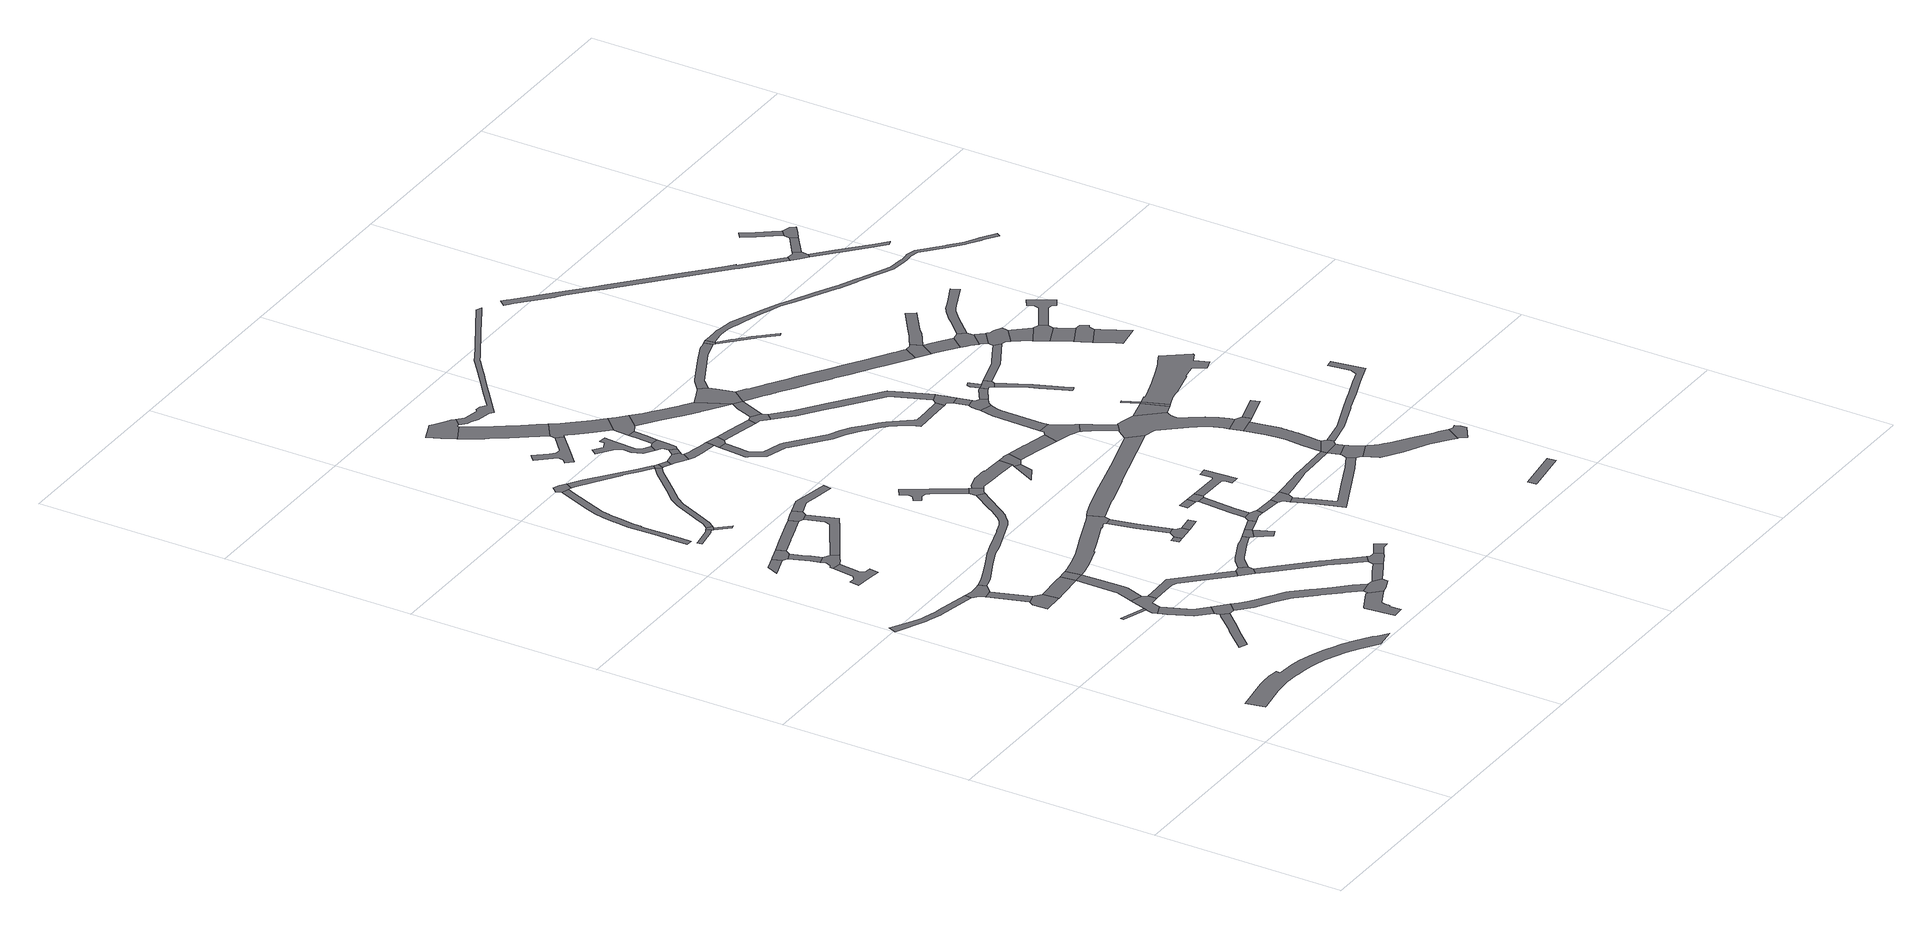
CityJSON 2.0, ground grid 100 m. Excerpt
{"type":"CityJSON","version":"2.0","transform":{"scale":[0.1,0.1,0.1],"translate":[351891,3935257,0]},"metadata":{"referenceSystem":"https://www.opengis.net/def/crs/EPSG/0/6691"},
"CityObjects":{
"road1":{"type":"Road","attributes":{"RoadStructureAttribute.sectionType":"1"},"geometry":[{"type":"MultiSurface","lod":"1","boundaries":[[[0,1,2,3,4,5,6,7,8,9,10,11,12,13,14,15,16,17,18,19,20,21,22,23,24,25,26,27,28,29,30,31,32,33,34,35,36,37,38,39,40,41,42,43]]]}]},
"road2":{"type":"Road","attributes":{"RoadStructureAttribute.sectionType":"1"},"geometry":[{"type":"MultiSurface","lod":"1","boundaries":[[[44,45,46,47,48,49,50,51,52,53,54,55,56,57]]]}]},
"road3":{"type":"Road","attributes":{"RoadStructureAttribute.sectionType":"1"},"geometry":[{"type":"MultiSurface","lod":"1","boundaries":[[[58,59,60,61,62,63,64,65,66,67,68,69]]]}]},
"road4":{"type":"Road","attributes":{"RoadStructureAttribute.sectionType":"1"},"geometry":[{"type":"MultiSurface","lod":"1","boundaries":[[[70,71,72,73]]]}]},
"road5":{"type":"Road","attributes":{"RoadStructureAttribute.sectionType":"1"},"geometry":[{"type":"MultiSurface","lod":"1","boundaries":[[[74,75,76,77]]]}]},
"road6":{"type":"Road","geometry":[{"type":"MultiSurface","lod":"1","boundaries":[[[78,77,76,79,80,81,82]]]}]},
"road7":{"type":"Road","geometry":[{"type":"MultiSurface","lod":"1","boundaries":[[[83,84,85,86,87,50,49,88,89,75,74]]]}]},
"road8":{"type":"Road","attributes":{"RoadStructureAttribute.sectionType":"1"},"geometry":[{"type":"MultiSurface","lod":"1","boundaries":[[[90,91,92,93]]]}]},
"road9":{"type":"Road","geometry":[{"type":"MultiSurface","lod":"1","boundaries":[[[94,95,96,97,98,99,100,101,102,103,104,105,106]]]}]},
"road10":{"type":"Road","attributes":{"RoadStructureAttribute.sectionType":"1"},"geometry":[{"type":"MultiSurface","lod":"1","boundaries":[[[107,108,109,110,111,112,113,114]]]}]},
"road11":{"type":"Road","geometry":[{"type":"MultiSurface","lod":"1","boundaries":[[[115,116,117,118,119,73,72,120,107,114]]]}]},
"road12":{"type":"Road","geometry":[{"type":"MultiSurface","lod":"1","boundaries":[[[121,122,123,124,125,90,93]]]}]},
"road13":{"type":"Road","attributes":{"RoadStructureAttribute.sectionType":"1"},"geometry":[{"type":"MultiSurface","lod":"1","boundaries":[[[126,127,128,122,121,129,130]]]}]},
"road14":{"type":"Road","geometry":[{"type":"MultiSurface","lod":"1","boundaries":[[[131,132,133,94,106,134,135,136,137,126,130]]]}]},
"road15":{"type":"Road","geometry":[{"type":"MultiSurface","lod":"1","boundaries":[[[138,111,110,139,69,68,140]]]}]},
"road16":{"type":"Road","attributes":{"RoadStructureAttribute.sectionType":"1"},"geometry":[{"type":"MultiSurface","lod":"1","boundaries":[[[141,78,82,142,143,144]]]}]},
"road17":{"type":"Road","attributes":{"RoadStructureAttribute.sectionType":"1"},"geometry":[{"type":"MultiSurface","lod":"1","boundaries":[[[143,145,146,119,118,147,148,149,150]]]}]},
"road18":{"type":"Road","attributes":{"RoadStructureAttribute.sectionType":"1"},"geometry":[{"type":"MultiSurface","lod":"1","boundaries":[[[151,152,153,154,155,156,157,158,159,160]]]}]},
"road19":{"type":"Road","geometry":[{"type":"MultiSurface","lod":"1","boundaries":[[[143,150,161,162,144]]]}]},
"road20":{"type":"Road","geometry":[{"type":"MultiSurface","lod":"1","boundaries":[[[163,154,153,164,165,166,167]]]}]},
"road21":{"type":"Road","attributes":{"RoadStructureAttribute.sectionType":"1"},"geometry":[{"type":"MultiSurface","lod":"1","boundaries":[[[168,169,170,171,172,173,174,175,176,177,178,179,180,181,182,183,184,185,186,187,188,189,190,191,192,193,194,195,196,197,198,199]]]}]},
"road22":{"type":"Road","attributes":{"RoadStructureAttribute.sectionType":"1"},"geometry":[{"type":"MultiSurface","lod":"1","boundaries":[[[200,201,202,203,204,124,123,205,206,207,208,209,210]]]}]},
"road23":{"type":"Road","attributes":{"RoadStructureAttribute.sectionType":"1"},"geometry":[{"type":"MultiSurface","lod":"1","boundaries":[[[164,211,212,165]]]}]},
"road24":{"type":"Road","attributes":{"RoadStructureAttribute.sectionType":"1"},"geometry":[{"type":"MultiSurface","lod":"1","boundaries":[[[213,214,215,216,217,218,219,117,116,220,221,222,223,224,225,226,227]]]}]},
"road25":{"type":"Road","attributes":{"RoadStructureAttribute.sectionType":"1"},"geometry":[{"type":"MultiSurface","lod":"1","boundaries":[[[228,229,230,231,232,233,234,235,236,237,238,239,240,241,242,243,244,245,246,247,248,249,250,251,252,138,140]]]}]},
"road26":{"type":"Road","attributes":{"RoadStructureAttribute.sectionType":"1"},"geometry":[{"type":"MultiSurface","lod":"1","boundaries":[[[253,254,255,256,257,137,136,258,259,260]]]}]},
"road27":{"type":"Road","attributes":{"RoadStructureAttribute.sectionType":"1"},"geometry":[{"type":"MultiSurface","lod":"1","boundaries":[[[261,262,263,264,265,266,267,268,269,270,271,272,273,274,275]]]}]},
"road28":{"type":"Road","geometry":[{"type":"MultiSurface","lod":"1","boundaries":[[[276,277,278,279,280,183,182]]]}]},
"road29":{"type":"Road","geometry":[{"type":"MultiSurface","lod":"1","boundaries":[[[253,260,281,282,283,284,285,200,210]]]}]},
"road30":{"type":"Road","attributes":{"RoadStructureAttribute.sectionType":"1"},"geometry":[{"type":"MultiSurface","lod":"1","boundaries":[[[286,287,288,289,290,291,292,293,294,295,296,297,298,299,300,85,84,301,302,303,304,305,306,307,308,309,310,311,312,313]]]}]},
"road31":{"type":"Road","geometry":[{"type":"MultiSurface","lod":"1","boundaries":[[[226,314,315,316,317,227]]]}]},
"road32":{"type":"Road","geometry":[{"type":"MultiSurface","lod":"1","boundaries":[[[318,319,320,239,238,268,267,321]]]}]},
"road33":{"type":"Road","attributes":{"RoadStructureAttribute.sectionType":"1"},"geometry":[{"type":"MultiSurface","lod":"1","boundaries":[[[322,323,324,325,326,327,328,329,330,331,332,333,334,335,336,337,338,339,340,341,163,167]]]}]},
"road34":{"type":"Road","geometry":[{"type":"MultiSurface","lod":"1","boundaries":[[[342,343,344,345,346,347,348,349,350,351,352,353,354,355,356,357,358,359,360,361,362,363,364,365,366,367,368,369,370,371,161,150]]]}]},
"road35":{"type":"Road","attributes":{"RoadStructureAttribute.sectionType":"1"},"geometry":[{"type":"MultiSurface","lod":"1","boundaries":[[[314,372,373,374,375,376,377,378,379,380,381,382,383,384,315]]]}]},
"road36":{"type":"Road","attributes":{"RoadStructureAttribute.sectionType":"1"},"geometry":[{"type":"MultiSurface","lod":"1","boundaries":[[[385,386,320,319,387,388,389]]]}]},
"road37":{"type":"Road","attributes":{"RoadStructureAttribute.sectionType":"1"},"geometry":[{"type":"MultiSurface","lod":"1","boundaries":[[[390,391,392,277,276,393,394,395,396,397,398,399,332,400]]]}]},
"road38":{"type":"Road","attributes":{"RoadStructureAttribute.sectionType":"1"},"geometry":[{"type":"MultiSurface","lod":"1","boundaries":[[[401,402,403,404,405,406,407,282,281]]]}]},
"road39":{"type":"Road","attributes":{"RoadStructureAttribute.sectionType":"1"},"geometry":[{"type":"MultiSurface","lod":"1","boundaries":[[[408,409,410,411,412,413,414,415,416,417,418,419,420,421,422,423,424,425,426,427,317,316]]]}]},
"road40":{"type":"Road","attributes":{"RoadStructureAttribute.sectionType":"1"},"geometry":[{"type":"MultiSurface","lod":"1","boundaries":[[[428,429,430,431]]]}]},
"road41":{"type":"Road","geometry":[{"type":"MultiSurface","lod":"1","boundaries":[[[388,432,433,434,435,378,377,389]]]}]},
"road42":{"type":"Road","geometry":[{"type":"MultiSurface","lod":"1","boundaries":[[[436,431,430,437,438,439,440]]]}]},
"road43":{"type":"Road","geometry":[{"type":"MultiSurface","lod":"1","boundaries":[[[441,442,400,332,331,443,444]]]}]},
"road44":{"type":"Road","attributes":{"RoadStructureAttribute.sectionType":"1"},"geometry":[{"type":"MultiSurface","lod":"1","boundaries":[[[445,356,355,446,436,440]]]}]},
"road45":{"type":"Road","attributes":{"RoadStructureAttribute.sectionType":"1"},"geometry":[{"type":"MultiSurface","lod":"1","boundaries":[[[447,448,449,450,451,452,453,454,455,456,457,458,459,460]]]}]},
"road46":{"type":"Road","attributes":{"RoadStructureAttribute.sectionType":"1"},"geometry":[{"type":"MultiSurface","lod":"1","boundaries":[[[443,461,462,463,464,465,466,444]]]}]},
"road47":{"type":"Road","geometry":[{"type":"MultiSurface","lod":"1","boundaries":[[[467,419,418,468,469]]]}]},
"road48":{"type":"Road","attributes":{"RoadStructureAttribute.sectionType":"1"},"geometry":[{"type":"MultiSurface","lod":"1","boundaries":[[[437,470,471,438]]]}]},
"road49":{"type":"Road","attributes":{"RoadStructureAttribute.sectionType":"1"},"geometry":[{"type":"MultiSurface","lod":"1","boundaries":[[[472,473,474,475,434,433]]]}]},
"road50":{"type":"Road","attributes":{"RoadStructureAttribute.sectionType":"1"},"geometry":[{"type":"MultiSurface","lod":"1","boundaries":[[[468,476,477,469]]]}]},
"road51":{"type":"Road","attributes":{"RoadStructureAttribute.sectionType":"1"},"geometry":[{"type":"MultiSurface","lod":"1","boundaries":[[[478,479,480,481,482,483,484,485,486,487,488,489,490,491,492]]]}]},
"road52":{"type":"Road","geometry":[{"type":"MultiSurface","lod":"1","boundaries":[[[493,494,495,496,465,464,497,498,499]]]}]},
"road53":{"type":"Road","geometry":[{"type":"MultiSurface","lod":"1","boundaries":[[[500,501,502,503,504,505,506,507,508,509,510,511]]]}]},
"road54":{"type":"Road","geometry":[{"type":"MultiSurface","lod":"1","boundaries":[[[512,513,514,515,516,517,518,519,520,521,522,523,524,525,526,527]]]}]},
"road55":{"type":"Road","geometry":[{"type":"MultiSurface","lod":"1","boundaries":[[[528,529,530,492,491,286,313]]]}]},
"road56":{"type":"Road","attributes":{"RoadStructureAttribute.sectionType":"1"},"geometry":[{"type":"MultiSurface","lod":"1","boundaries":[[[531,532,467,469]]]}]},
"road57":{"type":"Road","attributes":{"RoadStructureAttribute.sectionType":"1"},"geometry":[{"type":"MultiSurface","lod":"1","boundaries":[[[510,533,534,535,536,537,538,539,540,541,542,543,544,545,546,547,548,511]]]}]},
"road58":{"type":"Road","attributes":{"RoadStructureAttribute.sectionType":"1"},"geometry":[{"type":"MultiSurface","lod":"1","boundaries":[[[549,550,496,495]]]}]},
"road59":{"type":"Road","geometry":[{"type":"MultiSurface","lod":"1","boundaries":[[[551,527,526,552,550,549,553,554,555,556]]]}]},
"road60":{"type":"Road","attributes":{"RoadStructureAttribute.sectionType":"1"},"geometry":[{"type":"MultiSurface","lod":"1","boundaries":[[[557,558,559,560,561,562,563,493,499]]]}]},
"road61":{"type":"Road","geometry":[{"type":"MultiSurface","lod":"1","boundaries":[[[564,532,531,565,566,567,568,569]]]}]},
"road62":{"type":"Road","attributes":{"RoadStructureAttribute.sectionType":"1"},"geometry":[{"type":"MultiSurface","lod":"1","boundaries":[[[570,571,572,551,556,573,574]]]}]},
"road63":{"type":"Road","geometry":[{"type":"MultiSurface","lod":"1","boundaries":[[[575,576,577,578,579,580,581,542,541,460,459,582,583,584,585,586,587,588]]]}]},
"road64":{"type":"Road","attributes":{"RoadStructureAttribute.sectionType":"1"},"geometry":[{"type":"MultiSurface","lod":"1","boundaries":[[[589,590,591,592]]]}]},
"road65":{"type":"Road","attributes":{"RoadStructureAttribute.sectionType":"1"},"geometry":[{"type":"MultiSurface","lod":"1","boundaries":[[[593,594,595,596,597,564,569]]]}]},
"road66":{"type":"Road","geometry":[{"type":"MultiSurface","lod":"1","boundaries":[[[598,599,600,601,560,559]]]}]},
"road67":{"type":"Road","attributes":{"RoadStructureAttribute.sectionType":"7"},"geometry":[{"type":"MultiSurface","lod":"1","boundaries":[[[602,603,604,605,606,607,608,609,610,530,529,611,612,613,614,615,616,617]]]}]},
"road68":{"type":"Road","geometry":[{"type":"MultiSurface","lod":"1","boundaries":[[[618,589,592,595,594,619]]]}]},
"road69":{"type":"Road","attributes":{"RoadStructureAttribute.sectionType":"1"},"geometry":[{"type":"MultiSurface","lod":"1","boundaries":[[[620,621,568,567,622]]]}]},
"road70":{"type":"Road","geometry":[{"type":"MultiSurface","lod":"1","boundaries":[[[623,624,625,575,588,570,574]]]}]},
"road71":{"type":"Road","attributes":{"RoadStructureAttribute.sectionType":"1"},"geometry":[{"type":"MultiSurface","lod":"1","boundaries":[[[626,627,628,629]]]}]},
"road72":{"type":"Road","attributes":{"RoadStructureAttribute.sectionType":"1"},"geometry":[{"type":"MultiSurface","lod":"1","boundaries":[[[630,631,632,633,601,600]]]}]},
"road73":{"type":"Road","geometry":[{"type":"MultiSurface","lod":"1","boundaries":[[[634,635,636,637,638,639,640,641,620,622]]]}]},
"road74":{"type":"Road","attributes":{"RoadStructureAttribute.sectionType":"1"},"geometry":[{"type":"MultiSurface","lod":"1","boundaries":[[[357,642,643,644,645,646,647,648,649,650,651,652,653,654,655,656,657,358]]]}]},
"road75":{"type":"Road","geometry":[{"type":"MultiSurface","lod":"1","boundaries":[[[628,658,659,660,661,662,663,664,602,617,629]]]}]},
"road76":{"type":"Road","attributes":{"RoadStructureAttribute.sectionType":"1"},"geometry":[{"type":"MultiSurface","lod":"1","boundaries":[[[665,666,667,668,669,670,671,672,673,618,619]]]}]},
"road77":{"type":"Road","attributes":{"RoadStructureAttribute.sectionType":"1"},"geometry":[{"type":"MultiSurface","lod":"1","boundaries":[[[674,675,676,677,678,679,680,681,682,683,684,685,686,687,688,689,690,691,692,693,624,623]]]}]},
"road78":{"type":"Road","geometry":[{"type":"MultiSurface","lod":"1","boundaries":[[[632,631,694,695,696,697,698]]]}]},
"road79":{"type":"Road","attributes":{"RoadStructureAttribute.sectionType":"1"},"geometry":[{"type":"MultiSurface","lod":"1","boundaries":[[[699,700,701,702,703,704,705,706,707,708,709,710,711,712,713,714,715,716,599,598,717,718,719,720,721,722,723,724,725,726,727,728,729,730,731,732,733,734,735,736,737,738]]]}]},
"road80":{"type":"Road","attributes":{"RoadStructureAttribute.sectionType":"1"},"geometry":[{"type":"MultiSurface","lod":"1","boundaries":[[[739,740,659,658,741,742,743]]]}]},
"road81":{"type":"Road","attributes":{"RoadStructureAttribute.sectionType":"1"},"geometry":[{"type":"MultiSurface","lod":"1","boundaries":[[[744,745,746,747,748,749,636,635,750,751,752,753,754,755,756,757]]]}]},
"road82":{"type":"Road","attributes":{"RoadStructureAttribute.sectionType":"1"},"geometry":[{"type":"MultiSurface","lod":"1","boundaries":[[[697,758,759,683,760,761,698]]]}]},
"road83":{"type":"Road","attributes":{"RoadStructureAttribute.sectionType":"1"},"geometry":[{"type":"MultiSurface","lod":"1","boundaries":[[[762,763,764,765,766,767,768,639,638,769,770,771,772,773,774,775,776]]]}]},
"road84":{"type":"Road","attributes":{"RoadStructureAttribute.sectionType":"1"},"geometry":[{"type":"MultiSurface","lod":"1","boundaries":[[[777,778,779,780,781,782,783,784,785,786,787,788,789,790,791,792,793,794,795,796,797,798,799,800,801,802,803,804,805,502,501,806,807,808,809,810,811,812,813,814,815,816,817,818,819,820,821,822,823,824,825,826,827,828,829,830,831,832,833,834,835,836,837,838]]]}]},
"road85":{"type":"Road","geometry":[{"type":"MultiSurface","lod":"1","boundaries":[[[839,840,841,842,843,844,845,846,684,683,759,847]]]}]},
"road86":{"type":"Road","attributes":{"RoadStructureAttribute.sectionType":"1"},"geometry":[{"type":"MultiSurface","lod":"1","boundaries":[[[848,849,850,851,852,853,696,695,854,855,856,857,858,859,860,861]]]}]},
"road87":{"type":"Road","geometry":[{"type":"MultiSurface","lod":"1","boundaries":[[[862,743,742,863,864,865,866,867,868,869,870,871,872]]]}]},
"road88":{"type":"Road","attributes":{"RoadStructureAttribute.sectionType":"1"},"geometry":[{"type":"MultiSurface","lod":"1","boundaries":[[[871,873,874,875,876,877,878,872]]]}]},
"road89":{"type":"Road","attributes":{"RoadStructureAttribute.sectionType":"1"},"geometry":[{"type":"MultiSurface","lod":"1","boundaries":[[[879,880,881,866,865,882,883,884,885,886,887]]]}]},
"road90":{"type":"Road","attributes":{"RoadStructureAttribute.sectionType":"1"},"geometry":[{"type":"MultiSurface","lod":"1","boundaries":[[[888,889,890,891,892,893,775]]]}]},
"road91":{"type":"Road","geometry":[{"type":"MultiSurface","lod":"1","boundaries":[[[894,895,896,897,898,899,900,901,902,903,904,889,888,905,906,907,744,757,908,909,910]]]}]},
"road92":{"type":"Road","geometry":[{"type":"MultiSurface","lod":"1","boundaries":[[[911,912,861,860,699,738,913,914]]]}]},
"road93":{"type":"Road","attributes":{"RoadStructureAttribute.sectionType":"1"},"geometry":[{"type":"MultiSurface","lod":"1","boundaries":[[[915,916,911,914]]]}]},
"road94":{"type":"Road","geometry":[{"type":"MultiSurface","lod":"1","boundaries":[[[876,917,918,919,920,916,915,921,922,877]]]}]},
"road95":{"type":"Road","geometry":[{"type":"MultiSurface","lod":"1","boundaries":[[[923,924,925,887,886,926,651,650,927,928,929,930,931,932,933,934,935,936,937,938,939,940,941,942,943,944,945,946,947,948,949,950,951,952,953,954,955,956,957,958,959,960,961]]]}]},
"road96":{"type":"Road","geometry":[{"type":"MultiSurface","lod":"1","boundaries":[[[775,893,962,963,964,965,776]]]}]},
"road97":{"type":"Road","attributes":{"RoadStructureAttribute.sectionType":"1"},"geometry":[{"type":"MultiSurface","lod":"1","boundaries":[[[966,967,968,969,970,971]]]}]},
"road98":{"type":"Road","attributes":{"RoadStructureAttribute.sectionType":"1"},"geometry":[{"type":"MultiSurface","lod":"1","boundaries":[[[972,973,974,975,976,977,978,841,840,979,980,981,982,983,984]]]}]},
"road99":{"type":"Road","attributes":{"RoadStructureAttribute.sectionType":"1"},"geometry":[{"type":"MultiSurface","lod":"1","boundaries":[[[965,985,986,987,988,989,990,991,992,993,994,995,996,997,998,999,1000,1001,1002,1003,1004,1005,1006,1007,1008,1009,1010,1011,1012,1013,776]]]}]},
"road100":{"type":"Road","attributes":{"RoadStructureAttribute.sectionType":"1"},"geometry":[{"type":"MultiSurface","lod":"1","boundaries":[[[1014,1015,1016,1017,1018,1019,1020,1021,1022,1023,1024,1025,1026,1027,1028,1029,847,759,1030,1031,1032,1033,1034,1035,1036,1037,1038,1039,1040,1041,1042,1043,1044,1045,1046,1047]]]}]},
"road101":{"type":"Road","attributes":{"RoadStructureAttribute.sectionType":"1"},"geometry":[{"type":"MultiSurface","lod":"1","boundaries":[[[1048,1049,919,918,1050,1051]]]}]},
"road102":{"type":"Road","geometry":[{"type":"MultiSurface","lod":"1","boundaries":[[[1005,1052,1053,934,933,1054,1006]]]}]},
"road103":{"type":"Road","attributes":{"RoadStructureAttribute.sectionType":"1"},"geometry":[{"type":"MultiSurface","lod":"1","boundaries":[[[909,1055,1056,1057,1058,1059,1060,1061,1062,1063,1064,1065,1066,1067,1068,1069,1070,1071,1072,1073,1074,1075,1076,1077,910]]]}]},
"road104":{"type":"Road","attributes":{"RoadStructureAttribute.sectionType":"1"},"geometry":[{"type":"MultiSurface","lod":"1","boundaries":[[[1078,923,961,1079,1080]]]}]},
"road105":{"type":"Road","attributes":{"RoadStructureAttribute.sectionType":"1"},"geometry":[{"type":"MultiSurface","lod":"1","boundaries":[[[1081,1082,1083,1084,1085,1048]]]}]},
"road106":{"type":"Road","geometry":[{"type":"MultiSurface","lod":"1","boundaries":[[[1086,1087,1088,1089,1090,1091,1081,1048,1051]]]}]},
"road107":{"type":"Road","attributes":{"RoadStructureAttribute.sectionType":"1"},"geometry":[{"type":"MultiSurface","lod":"1","boundaries":[[[1092,1093,1094,1080]]]}]},
"road108":{"type":"Road","geometry":[{"type":"MultiSurface","lod":"1","boundaries":[[[1095,1092,1080,1079,1096,1097]]]}]},
"road109":{"type":"Road","attributes":{"RoadStructureAttribute.sectionType":"1"},"geometry":[{"type":"MultiSurface","lod":"1","boundaries":[[[1088,1098,1099,1100,1101,1102,1103,1104,1105,1106,1107,1108,1089]]]}]},
"road110":{"type":"Road","geometry":[{"type":"MultiSurface","lod":"1","boundaries":[[[1109,1110,1111,972,984]]]}]},
"road111":{"type":"Road","attributes":{"RoadStructureAttribute.sectionType":"1"},"geometry":[{"type":"MultiSurface","lod":"1","boundaries":[[[1112,1113,1053,1052]]]}]},
"road112":{"type":"Road","geometry":[{"type":"MultiSurface","lod":"1","boundaries":[[[1114,1115,1116,1062,1061,1117,1118,1119,1120,1121]]]}]},
"road113":{"type":"Road","attributes":{"RoadStructureAttribute.sectionType":"1"},"geometry":[{"type":"MultiSurface","lod":"1","boundaries":[[[1109,1122,1123,1124,1125,1126,1127,1128,1129,1130,1131,1132,1133,1134,1135,1136,1137,1110]]]}]},
"road114":{"type":"Road","attributes":{"RoadStructureAttribute.sectionType":"1"},"geometry":[{"type":"MultiSurface","lod":"1","boundaries":[[[1138,1139,1140,1141,1142,1143,1144,1091,1090]]]}]},
"road115":{"type":"Road","geometry":[{"type":"MultiSurface","lod":"1","boundaries":[[[1046,1145,1146,1147,1148,1149,1047]]]}]},
"road116":{"type":"Road","attributes":{"RoadStructureAttribute.sectionType":"1"},"geometry":[{"type":"MultiSurface","lod":"1","boundaries":[[[1150,1151,1152,1153,1154,1155,1156,1157,1158,964,963,1159,1160,1161,1162,1163,1164,1165,1166,1167]]]}]},
"road117":{"type":"Road","attributes":{"RoadStructureAttribute.sectionType":"1"},"geometry":[{"type":"MultiSurface","lod":"1","boundaries":[[[1168,1169,1170,1171,1172,1173,1174,1175,1176,1177,1178,1179,1180,1181,1182,1183,1184,1185,1186,1187,1188,1189,1190,1191,1192,1095,1097]]]}]},
"road118":{"type":"Road","attributes":{"RoadStructureAttribute.sectionType":"1"},"geometry":[{"type":"MultiSurface","lod":"1","boundaries":[[[1193,1194,1195,1196,1146,1145,1197,1198,1199,1200,1201]]]}]},
"road119":{"type":"Road","geometry":[{"type":"MultiSurface","lod":"1","boundaries":[[[1200,1202,1203,1204,1205,1206,1207,1201]]]}]},
"road120":{"type":"Road","attributes":{"RoadStructureAttribute.sectionType":"1"},"geometry":[{"type":"MultiSurface","lod":"1","boundaries":[[[1208,1205,1204,1209,1210,1211]]]}]},
"road121":{"type":"Road","attributes":{"RoadStructureAttribute.sectionType":"1"},"geometry":[{"type":"MultiSurface","lod":"1","boundaries":[[[1146,1212,1213,1214,1215,1216,1217,1218,1219,1220,1221,1147]]]}]},
"road122":{"type":"Road","geometry":[{"type":"MultiSurface","lod":"1","boundaries":[[[1210,1141,1140,1222,1223,1224,1225,1226,1227,1228,1229,1230,1211]]]}]},
"road123":{"type":"Road","attributes":{"RoadStructureAttribute.sectionType":"1"},"geometry":[{"type":"MultiSurface","lod":"1","boundaries":[[[1224,1231,1232,1233,1234,1235,1236,1237,1225]]]}]},
"road124":{"type":"Road","geometry":[{"type":"MultiSurface","lod":"1","boundaries":[[[1238,1239,1235,1234,1240,1241,1242]]]}]},
"road125":{"type":"Road","attributes":{"RoadStructureAttribute.sectionType":"1"},"geometry":[{"type":"MultiSurface","lod":"1","boundaries":[[[1241,1243,1244,1245,1246,1242]]]}]},
"road126":{"type":"Road","attributes":{"RoadStructureAttribute.sectionType":"1"},"geometry":[{"type":"MultiSurface","lod":"1","boundaries":[[[1247,1248,1249,1250,1251,1252,1253,1254,1255,1256,1257,1258,1259,1260,1261,1262,1263,1264,1265,1266,1267,1268,1269,1270,1271,1272,1273,1274,1275,1276,1277]]]}]},
"road127":{"type":"Road","geometry":[{"type":"MultiSurface","lod":"1","boundaries":[[[1278,1279,1280,1281,1282,1283,1284,1244,1243]]]}]},
"road128":{"type":"Road","attributes":{"RoadStructureAttribute.sectionType":"1"},"geometry":[{"type":"MultiSurface","lod":"1","boundaries":[[[1285,1286,1287,1288,1289,1281,1280]]]}]},
"road129":{"type":"Road","attributes":{"RoadStructureAttribute.sectionType":"1"},"geometry":[{"type":"MultiSurface","lod":"1","boundaries":[[[1206,1290,1291,1292,1293,1294,1295,1296,1297,1298,1299,1300,1301,1302,1303,1304,1305,1306,1307,1207]]]}]},
"road130":{"type":"Road","attributes":{"RoadStructureAttribute.sectionType":"1"},"geometry":[{"type":"MultiSurface","lod":"1","boundaries":[[[1308,1309,1310,1311,1312,1313,1314,1315,1316,1317,1318,1319,1320,1321,1322,1323,1324,1325,1326,1327,1328,1329,1330,1331,1332,1333,1334,1335,1336,1337,1338,1339,1340,1341,1342,1343,1344,1345,1346,1347,1348,1349,1350,1351,1352,1353,1354,1355,1356,1357,1358,1359,1360,1361,1362,1363,1364,1365,1366,1367,1368,1369,1370,1371,1372,1373,1111,1110]]]}]},
"road131":{"type":"Road","geometry":[{"type":"MultiSurface","lod":"1","boundaries":[[[1238,1374,1375,1376,1377,1378,1379,1380,1381,1239]]]}]},
"road132":{"type":"Road","geometry":[{"type":"MultiSurface","lod":"1","boundaries":[[[1382,1383,1384,1385,1262,1261,1386,1387,1388]]]}]},
"road133":{"type":"Road","attributes":{"RoadStructureAttribute.sectionType":"1"},"geometry":[{"type":"MultiSurface","lod":"1","boundaries":[[[1384,1383,1389,1390]]]}]},
"road134":{"type":"Road","attributes":{"RoadStructureAttribute.sectionType":"1"},"geometry":[{"type":"MultiSurface","lod":"1","boundaries":[[[1391,1392,1393,1394,1395,1396,1397,1398,1399,1400,1382,1388]]]}]},
"road135":{"type":"Road","attributes":{"RoadStructureAttribute.sectionType":"1"},"geometry":[{"type":"MultiSurface","lod":"1","boundaries":[[[1401,1402,1403,1404,1405,1406,1407,1408]]]}]},
"road136":{"type":"Road","geometry":[{"type":"MultiSurface","lod":"1","boundaries":[[[1409,1410,1411,1412,1408,1407,1390,1389]]]}]}
},
"vertices":[
[291,167,0],[442,192,0],[472,195,0],[502,197,0],[532,198,0],[563,197,0],[575,196,0],[593,194,0],[620,191,0],[672,185,0],[721,176,0],[763,164,0],[765,164,0],[773,161,0],[797,153,0],[864,124,0],[908,103,0],[967,68,0],[1057,7,0],[1161,20,0],[1114,57,0],[1096,72,0],[1025,122,0],[966,159,0],[916,183,0],[899,192,0],[869,206,0],[814,227,0],[798,233,0],[786,237,0],[739,250,0],[683,261,0],[589,270,0],[592,293,0],[558,296,0],[538,298,0],[520,298,0],[503,298,0],[485,297,0],[467,295,0],[450,294,0],[431,292,0],[265,264,0],[284,166,0],
[3,1991,0],[163,1918,0],[180,1912,0],[250,1890,0],[252,1889,0],[453,1850,0],[460,1886,0],[281,1921,0],[259,1925,0],[194,1946,0],[176,1952,0],[129,1974,0],[128,1974,0],[24,2035,0],
[897,771,0],[867,737,0],[811,676,0],[803,671,0],[752,616,0],[694,553,0],[736,535,0],[754,554,0],[802,605,0],[856,658,0],[943,750,0],[909,783,0],
[645,1160,0],[642,1142,0],[772,1098,0],[780,1115,0],
[547,1806,0],[498,1796,0],[562,1599,0],[610,1613,0],
[651,1582,0],[543,1573,0],[546,1493,0],[651,1500,0],[659,1500,0],
[550,1809,0],[585,1844,0],[576,1885,0],[543,1878,0],[504,1878,0],[488,1825,0],[497,1799,0],
[289,2825,0],[219,2802,0],[192,2739,0],[305,2778,0],
[362,2537,0],[348,2422,0],[324,2404,0],[295,2407,0],[289,2358,0],[365,2349,0],[438,2340,0],[444,2389,0],[416,2393,0],[397,2416,0],[399,2430,0],[411,2528,0],[411,2531,0],
[771,1035,0],[788,994,0],[837,880,0],[907,812,0],[950,856,0],[889,915,0],[840,1028,0],[827,1059,0],
[843,1109,0],[887,1111,0],[886,1156,0],[867,1180,0],[809,1200,0],[761,1059,0],
[332,2765,0],[374,2780,0],[389,2807,0],[373,2854,0],[304,2831,0],
[425,2632,0],[407,2685,0],[393,2724,0],[367,2662,0],[382,2618,0],
[391,2592,0],[379,2564,0],[364,2554,0],[446,2551,0],[452,2555,0],[484,2574,0],[460,2613,0],
[1017,792,0],[908,801,0],[976,749,0],
[798,1594,0],[704,1504,0],[841,1516,0],[832,1597,0],
[841,1455,0],[841,1292,0],[903,1276,0],[903,1300,0],[901,1434,0],[899,1521,0],
[356,3193,0],[360,3195,0],[379,3204,0],[368,3226,0],[350,3217,0],[348,3217,0],[267,3201,0],[249,3198,0],[243,3197,0],[248,3173,0],
[888,1603,0],[864,1600,0],
[386,3235,0],[388,3195,0],[402,3207,0],[407,3209,0],[411,3215,0],
[243,3231,0],[242,3290,0],[242,3338,0],[242,3339,0],[242,3354,0],[241,3412,0],[241,3497,0],[244,3496,0],[244,3542,0],[253,3624,0],[262,3679,0],[263,3684,0],[270,3724,0],[352,3931,0],[364,3961,0],[326,3973,0],[260,3809,0],[233,3741,0],[231,3735,0],[224,3695,0],[223,3689,0],[216,3649,0],[213,3629,0],[216,3629,0],[207,3544,0],[208,3409,0],[208,3373,0],[208,3358,0],[208,3338,0],[208,3332,0],[208,3295,0],[208,3231,0],
[638,2944,0],[602,2932,0],[550,2914,0],[486,2893,0],[455,2882,0],[486,2840,0],[487,2840,0],[506,2847,0],[580,2872,0],[591,2876,0],[653,2897,0],
[446,3129,0],[465,3136,0],
[1250,971,0],[1236,985,0],[1158,1065,0],[1063,1161,0],[1056,1161,0],[1046,1161,0],[969,1158,0],[971,1113,0],[1028,1114,0],[1056,1102,0],[1149,1008,0],[1221,935,0],[1248,908,0],[1259,895,0],[1293,928,0],
[1048,682,0],[1128,631,0],[1138,625,0],[1206,581,0],[1209,577,0],[1216,570,0],[1294,484,0],[1302,476,0],[1371,399,0],[1380,389,0],[1437,326,0],[1504,341,0],[1457,395,0],[1392,465,0],[1326,538,0],[1320,544,0],[1257,614,0],[1246,628,0],[1221,644,0],[1187,665,0],[1176,672,0],[1099,721,0],[1096,722,0],[1077,735,0],[1048,762,0],
[681,2885,0],[714,2790,0],[705,2761,0],[646,2725,0],[482,2626,0],[701,2705,0],[776,2750,0],[723,2901,0],
[1377,87,0],[1374,148,0],[1381,152,0],[1381,179,0],[1389,200,0],[1442,225,0],[1484,244,0],[1431,297,0],[1429,296,0],[1423,303,0],[1414,299,0],[1304,246,0],[1301,238,0],[1301,225,0],[1316,84,0],
[381,3961,0],[405,3997,0],[377,4016,0],[341,4031,0],[317,4002,0],
[739,2926,0],[723,2974,0],[693,2964,0],[667,2955,0],[640,2945,0],
[1278,2314,0],[1205,2199,0],[1195,2183,0],[1192,2178,0],[1156,2127,0],[1128,2099,0],[1102,2084,0],[1046,2066,0],[1047,2064,0],[904,2017,0],[845,1997,0],[758,1956,0],[684,1921,0],[631,1901,0],[591,1888,0],[604,1850,0],[647,1864,0],[699,1888,0],[773,1923,0],[859,1963,0],[922,1979,0],[1118,2049,0],[1151,2068,0],[1178,2095,0],[1194,2106,0],[1220,2144,0],[1292,2251,0],[1317,2287,0],
[1318,836,0],[1353,867,0],[1356,897,0],[1323,930,0],
[1573,277,0],[1576,307,0],[1531,335,0],[1511,249,0],
[437,3248,0],[473,3328,0],[476,3335,0],[478,3341,0],[521,3438,0],[551,3483,0],[619,3554,0],[657,3595,0],[723,3665,0],[755,3690,0],[738,3718,0],[703,3690,0],[694,3680,0],[588,3568,0],[527,3503,0],[494,3454,0],[487,3440,0],[441,3336,0],[435,3323,0],[409,3264,0],
[927,1525,0],[994,1540,0],[1112,1577,0],[1113,1582,0],[1150,1597,0],[1186,1611,0],[1275,1647,0],[1291,1654,0],[1302,1658,0],[1321,1666,0],[1320,1661,0],[1332,1666,0],[1357,1676,0],[1365,1665,0],[1406,1672,0],[1413,1702,0],[1380,1780,0],[1375,1777,0],[1361,1768,0],[1351,1765,0],[1334,1757,0],[1325,1754,0],[1311,1749,0],[1292,1741,0],[1200,1705,0],[1160,1690,0],[1126,1675,0],[1056,1646,0],[974,1621,0],[910,1606,0],
[1367,785,0],[1477,671,0],[1536,611,0],[1555,591,0],[1618,518,0],[1682,445,0],[1716,474,0],[1674,524,0],[1616,590,0],[1608,599,0],[1573,639,0],[1569,643,0],[1418,799,0],
[1606,378,0],[1568,356,0],[1671,358,0],[1697,373,0],[1674,415,0],
[747,3742,0],[695,3780,0],[474,3951,0],[385,3958,0],[401,3949,0],[481,3898,0],[605,3814,0],[608,3813,0],[681,3760,0],[733,3722,0],[752,3738,0],
[821,2954,0],[876,2944,0],[992,2924,0],[1001,2968,0],[869,2991,0],[806,3002,0],[801,3000,0],
[1403,943,0],[1411,950,0],[1419,956,0],[1440,966,0],[1530,1008,0],[1531,1008,0],[1538,1011,0],[1550,1015,0],[1551,1015,0],[1557,1018,0],[1592,1032,0],[1581,1064,0],[1539,1049,0],[1515,1044,0],[1508,1042,0],[1495,1036,0],[1412,998,0],[1391,988,0],[1383,983,0],[1370,975,0],
[1383,1326,0],[1389,1287,0],[1423,1292,0],[1417,1331,0],
[1763,409,0],[1781,420,0],[1757,461,0],[1726,462,0],
[1439,1365,0],[1512,1304,0],[1506,1344,0],[1481,1361,0],[1477,1375,0],
[769,3727,0],[759,3733,0],[759,3694,0],[776,3723,0],
[1433,1543,0],[1395,1523,0],
[654,4181,0],[632,4182,0],[624,4183,0],[604,4205,0],[545,4270,0],[536,4261,0],[512,4239,0],[591,4153,0],[589,4123,0],[568,4104,0],[598,4071,0],[679,4143,0],[772,4226,0],[742,4259,0],
[763,3691,0],[766,3690,0],[805,3672,0],[806,3672,0],[822,3702,0],[782,3719,0],
[1646,1087,0],[1605,1015,0],[1658,1055,0],
[1592,1316,0],[1586,1356,0],
[1818,442,0],[1830,449,0],[1863,452,0],[1832,504,0],
[1662,941,0],[1698,957,0],
[1264,2462,0],[1221,2529,0],[1145,2650,0],[1103,2623,0],[1125,2588,0],[1118,2558,0],[1090,2540,0],[1112,2507,0],[1143,2526,0],[1173,2519,0],[1182,2506,0],[1233,2426,0],[1252,2396,0],[1279,2353,0],[1317,2377,0],
[915,3671,0],[914,3683,0],[919,3689,0],[887,3715,0],[826,3662,0],[854,3648,0],[889,3627,0],
[606,4703,0],[618,4704,0],[654,4741,0],[639,4756,0],[618,4769,0],[566,4803,0],[543,4818,0],[442,4777,0],[469,4708,0],[474,4700,0],[504,4642,0],[601,4693,0],
[859,3862,0],[846,3892,0],[855,3999,0],[860,4062,0],[821,4065,0],[818,4038,0],[812,4035,0],[782,4021,0],[735,4056,0],[711,4024,0],[793,3964,0],[809,3927,0],[806,3886,0],[827,3835,0],[880,3801,0],[901,3835,0],
[1326,2300,0],[1354,2317,0],[1327,2363,0],
[1736,1081,0],[1724,1115,0],
[519,4614,0],[567,4540,0],[570,4535,0],[583,4517,0],[630,4449,0],[635,4442,0],[715,4330,0],[717,4327,0],[745,4289,0],[836,4350,0],[804,4395,0],[763,4453,0],[723,4509,0],[657,4603,0],[635,4638,0],[614,4669,0],
[944,3721,0],[916,3751,0],
[928,3848,0],[912,3780,0],[959,3740,0],[963,3784,0],[964,3792,0],[969,3844,0],
[917,3611,0],[965,3604,0],[1058,3590,0],[1062,3636,0],[1017,3645,0],[979,3653,0],[949,3659,0],
[1741,1141,0],[1778,1095,0],[1804,1094,0],[1819,1093,0],[1822,1128,0],[1788,1145,0],
[937,3978,0],[935,3952,0],[934,3935,0],[975,3901,0],[982,3975,0],
[1020,4141,0],[969,4194,0],[953,4209,0],[952,4211,0],[901,4270,0],[871,4306,0],[840,4346,0],[785,4238,0],[797,4223,0],[817,4197,0],[847,4164,0],[876,4132,0],[888,4118,0],[942,4064,0],
[1748,1457,0],[1680,1459,0],[1678,1414,0],[1747,1412,0],
[1789,1227,0],[1802,1401,0],[1757,1402,0],[1744,1227,0],[1741,1159,0],
[1055,3561,0],[1100,3557,0],[1123,3577,0],[1133,3620,0],
[1612,2388,0],[1530,2392,0],[1508,2393,0],[1491,2394,0],[1494,2399,0],[1474,2401,0],[1451,2400,0],[1411,2400,0],[1349,2383,0],[1371,2328,0],[1430,2323,0],[1446,2322,0],[1464,2321,0],[1490,2320,0],[1585,2315,0],[1608,2314,0],
[1807,1456,0],[1812,1411,0],
[1938,1123,0],[1847,1127,0],[1937,1084,0],
[1026,4000,0],[1093,4071,0],[1050,4111,0],
[1533,2168,0],[1614,2215,0],[1632,2284,0],[1601,2300,0],
[1238,3551,0],[1331,3530,0],[1340,3574,0],[1217,3601,0],
[1960,1068,0],[1972,1036,0],[2010,1050,0],[2023,1074,0],[2026,1080,0],[2023,1127,0],[1998,1126,0],[1948,1123,0],
[1537,1744,0],[1546,1747,0],[1565,1751,0],[1580,1754,0],[1734,1800,0],[1735,1801,0],[1843,1834,0],[1855,1838,0],[2154,1925,0],[2087,1995,0],[1949,1955,0],[1833,1921,0],[1591,1854,0],[1469,1816,0],[1467,1816,0],[1412,1795,0],
[1669,2306,0],[1686,2382,0],[1661,2388,0],[1655,2389,0],[1651,2389,0],[1649,2386,0],[1627,2387,0],
[1851,1410,0],[1972,1407,0],[1983,1397,0],[1985,1356,0],[2030,1358,0],[2022,1528,0],[1977,1525,0],[1980,1462,0],[1970,1452,0],
[1092,3953,0],[1126,3926,0],[1194,3874,0],[1206,3864,0],[1256,3829,0],[1292,3805,0],[1297,3802,0],[1328,3783,0],[1407,3732,0],[1433,3715,0],[1353,3873,0],[1341,3881,0],[1297,3911,0],[1291,3915,0],[1261,3937,0],[1224,3965,0],[1180,3998,0],[1146,4025,0],[1131,4038,0],[1105,4060,0],
[1359,3524,0],[1397,3488,0],[1431,3524,0],[1422,3552,0],[1369,3582,0],
[1919,2911,0],[1821,2907,0],[1744,2905,0],[1721,2925,0],[1714,2942,0],[1653,3019,0],[1624,3046,0],[1576,3086,0],[1563,3098,0],[1525,3128,0],[1474,3161,0],[1417,3189,0],[1241,3326,0],[1228,3336,0],[1125,3366,0],[1089,3428,0],[1090,3447,0],[1094,3483,0],[1045,3451,0],[1042,3423,0],[1042,3415,0],[1049,3403,0],[1094,3328,0],[1095,3327,0],[1207,3295,0],[1222,3284,0],[1392,3150,0],[1453,3121,0],[1497,3092,0],[1533,3064,0],[1538,3059,0],[1594,3012,0],[1611,2997,0],[1620,2989,0],[1674,2921,0],[1692,2881,0],[1699,2858,0],[1703,2858,0],[1855,2863,0],[1921,2865,0],
[1793,2358,0],[1790,2358,0],[1779,2281,0],[1901,2250,0],[1920,2327,0],
[2452,1022,0],[2375,981,0],[2228,914,0],[2087,850,0],[2041,966,0],[2040,969,0],[1994,979,0],[2002,955,0],[2006,944,0],[2034,865,0],[2060,788,0],[2232,866,0],[2390,938,0],[2473,982,0],
[1439,3595,0],[1476,3687,0],[1404,3669,0],[1386,3624,0],
[2345,1149,0],[2228,1145,0],[2222,1145,0],[2135,1136,0],[2109,1134,0],[2092,1133,0],[2043,1128,0],[2076,1086,0],[2140,1097,0],[2144,1097,0],[2222,1111,0],[2231,1113,0],[2315,1116,0],[2446,1120,0],[2445,1153,0],
[1567,5173,0],[1556,5167,0],[1545,5161,0],[1534,5154,0],[1523,5148,0],[1513,5142,0],[1502,5136,0],[1497,5133,0],[1490,5129,0],[1465,5114,0],[1420,5089,0],[1379,5065,0],[1346,5046,0],[1272,5004,0],[1201,4964,0],[1169,4946,0],[1157,4936,0],[1110,4899,0],[1044,4846,0],[1042,4844,0],[978,4793,0],[976,4792,0],[929,4755,0],[872,4708,0],[839,4682,0],[810,4701,0],[781,4705,0],[766,4694,0],[687,4709,0],[652,4676,0],[669,4668,0],[710,4651,0],[781,4635,0],[802,4621,0],[866,4673,0],[946,4737,0],[994,4775,0],[998,4778,0],[1057,4825,0],[1060,4827,0],[1122,4877,0],[1167,4912,0],[1183,4925,0],[1210,4940,0],[1279,4979,0],[1347,5019,0],[1391,5044,0],[1423,5062,0],[1463,5085,0],[1503,5108,0],[1514,5114,0],[1525,5120,0],[1536,5126,0],[1547,5132,0],[1558,5139,0],[1569,5145,0],[1570,5146,0],[1579,5151,0],[1584,5153,0],[1590,5157,0],[1602,5165,0],[1572,5176,0],
[1513,3835,0],[1499,3885,0],[1467,3925,0],[1459,3921,0],[1435,3910,0],[1424,3905,0],[1418,3902,0],[1401,3894,0],[1533,3760,0],
[1928,3095,0],[1902,3161,0],[1684,3321,0],[1665,3335,0],[1515,3445,0],[1512,3448,0],[1445,3443,0],[1486,3404,0],[1598,3322,0],[1660,3276,0],[1862,3129,0],[1872,3103,0],[1938,2936,0],[1984,2954,0],
[1944,2344,0],[1926,2243,0],[1981,2229,0],[2033,2206,0],[2085,2239,0],[2076,2254,0],[2050,2294,0],[2045,2301,0],[2029,2325,0],[2013,2364,0],[1945,2365,0],
[2010,2397,0],[2011,2618,0],[2019,2646,0],[2028,2679,0],[1964,2697,0],[1951,2624,0],
[2173,2088,0],[2112,2185,0],[2117,2187,0],[2040,2197,0],[2043,2192,0],[2048,2186,0],[2064,2161,0],[2133,2053,0],[2175,2085,0],
[2466,1062,0],[2546,1089,0],[2543,1098,0],[2541,1108,0],[2538,1118,0],[2535,1128,0],
[2586,1012,0],[2580,1021,0],[2574,1031,0],[2572,1035,0],[2569,1040,0],[2563,1051,0],[2559,1061,0],[2558,1063,0],[2554,1070,0],[2552,1076,0],[2550,1080,0],[2466,1060,0],[2467,1056,0],[2454,1023,0],[2498,970,0],[2502,962,0],[2593,1003,0],
[2008,2852,0],[1988,2942,0],[1938,2866,0],[1959,2842,0],
[1975,2768,0],[2024,2778,0],
[2044,2701,0],[2075,2721,0],[2052,2755,0],[2027,2763,0],[1968,2746,0],[1966,2717,0],
[2282,2065,0],[2219,2081,0],[2182,2090,0],[2127,2048,0],[2219,1912,0],[2220,1911,0],[2321,1790,0],[2345,1759,0],[2375,1716,0],[2401,1648,0],[2407,1624,0],[2495,1646,0],[2492,1658,0],[2488,1671,0],[2484,1682,0],[2479,1694,0],[2475,1706,0],[2470,1718,0],[2464,1730,0],[2462,1736,0],[2459,1741,0],[2453,1752,0],[2447,1763,0],[2442,1774,0],[2434,1785,0],[2428,1795,0],[2421,1806,0],[2413,1816,0],[2406,1827,0],[2399,1837,0],[2396,1840,0],[2391,1847,0],[2386,1853,0],[2377,1869,0],[2374,1878,0],[2371,1896,0],[2373,1917,0],[2380,1933,0],[2389,1947,0],
[2547,1145,0],[2557,1147,0],[2550,1181,0],[2526,1199,0],
[2688,187,0],[2693,146,0],[2694,142,0],[2699,142,0],[2926,175,0],[2920,220,0],
[1847,4116,0],[1820,4109,0],[1808,4107,0],[1794,4103,0],[1696,4058,0],[1531,3976,0],[1520,3970,0],[1544,3932,0],[1546,3934,0],[1757,4040,0],[1831,4064,0],[1850,4070,0],[1857,4073,0],
[2526,1210,0],[2526,1221,0],[2527,1231,0],[2527,1236,0],[2534,1315,0],[2535,1328,0],[2535,1341,0],[2535,1354,0],[2535,1359,0],[2536,1368,0],[2535,1381,0],[2536,1394,0],[2534,1406,0],[2534,1420,0],[2532,1433,0],[2532,1440,0],[2531,1446,0],[2529,1459,0],[2527,1472,0],[2518,1526,0],[2510,1574,0],[2424,1556,0],[2445,1459,0],[2451,1413,0],[2452,1410,0],[2454,1347,0],[2448,1277,0],[2447,1262,0],[2445,1196,0],
[2264,3288,0],[2224,3314,0],[2223,3315,0],[2221,3316,0],[2095,3397,0],[2011,3451,0],[1927,3505,0],[1887,3531,0],[1791,3593,0],[1761,3612,0],[1661,3676,0],[1657,3678,0],[1606,3711,0],[1590,3721,0],[1584,3725,0],[1583,3730,0],[1543,3644,0],[1564,3631,0],[1597,3610,0],[1618,3597,0],[1621,3595,0],[1625,3592,0],[1642,3581,0],[1710,3537,0],[1776,3495,0],[1867,3436,0],[1878,3429,0],[1936,3392,0],[2054,3317,0],[2054,3316,0],[2092,3292,0],[2214,3214,0],[2227,3205,0],[2275,3282,0],
[2141,2807,0],[2124,2802,0],[2141,2765,0],[2152,2769,0],
[2542,1583,0],[2530,1627,0],[2421,1569,0],
[2534,890,0],[2536,887,0],[2633,820,0],[2704,783,0],[2759,754,0],[2847,690,0],[2871,672,0],[2921,749,0],[2878,778,0],[2859,791,0],[2830,811,0],[2779,847,0],[2672,923,0],[2668,927,0],[2663,931,0],[2655,937,0],[2646,944,0],[2637,952,0],[2629,960,0],[2622,968,0],[2614,976,0],[2607,985,0],[2600,993,0],
[2393,2094,0],[2445,1967,0],[2398,2096,0],
[2173,2816,0],[2157,2869,0],[2154,2878,0],[2130,2869,0],[2128,2851,0],
[2169,2774,0],[2171,2774,0],[2182,2754,0],[2215,2772,0],[2222,2790,0],[2210,2828,0],
[2412,2102,0],[2372,2184,0],[2359,2178,0],
[2413,2100,0],[2458,1972,0],[2459,1972,0],
[2261,2612,0],[2280,2569,0],[2308,2503,0],[2334,2440,0],[2340,2425,0],[2357,2431,0],[2367,2435,0],[2360,2453,0],[2328,2530,0],[2294,2612,0],[2288,2626,0],
[1867,4064,0],[1878,4076,0],[1871,4122,0],
[2698,1629,0],[2685,1672,0],
[2977,719,0],[2965,747,0],[2941,736,0],[2882,663,0],[2883,661,0],[2891,653,0],[2903,635,0],[2979,686,0],
[2004,3937,0],[2012,3929,0],[2087,3847,0],[2100,3852,0],[2104,3854,0],[2073,3889,0],[2058,3906,0],[2046,3919,0],[2029,3938,0],[2016,3952,0],[2012,3956,0],[1993,3973,0],[1975,3989,0],[1956,4006,0],[1938,4023,0],[1919,4039,0],
[2367,2833,0],[2375,2836,0],[2544,2927,0],[2512,2955,0],[2480,2938,0],[2385,2887,0],[2359,2873,0],
[2297,3161,0],[2346,3236,0],[2320,3290,0],[2306,3281,0],[2279,3282,0],
[3160,1414,0],[3141,1378,0],[3069,1352,0],[2970,1316,0],[2950,1308,0],[2916,1296,0],[2856,1274,0],[2843,1269,0],[2686,1208,0],[2696,1176,0],[2856,1238,0],[2866,1242,0],[2984,1285,0],[3062,1313,0],[3090,1324,0],[3208,1367,0],[3181,1539,0],[3142,1532,0],
[2522,1995,0],[2547,2001,0],[2560,2004,0],[2560,2001,0],[2578,2004,0],[2724,2040,0],[2723,2045,0],[2793,2058,0],[2802,2062,0],[2839,1998,0],[2891,2017,0],[2865,2090,0],[2909,2111,0],[2916,2121,0],[2817,2246,0],[2797,2236,0],[2769,2223,0],[2748,2212,0],[2687,2186,0],[2586,2148,0],[2517,2124,0],[2515,2123,0],[2459,2105,0],[2456,2112,0],[2452,2111,0],
[2472,3149,0],[2433,3178,0],[2406,3197,0],[2389,3209,0],[2312,3151,0],[2339,3133,0],[2380,3105,0],[2418,3076,0],[2475,3146,0],
[2441,3057,0],[2455,3046,0],[2487,3016,0],[2550,3082,0],[2548,3120,0],[2516,3151,0],
[2554,3079,0],[2490,3013,0],[2517,2985,0],[2590,3042,0],
[2398,3270,0],[2438,3296,0],[2453,3312,0],[2467,3322,0],[2544,3379,0],[2589,3412,0],[2557,3456,0],[2444,3374,0],[2388,3333,0],[2356,3313,0],
[2548,2929,0],[2569,2925,0],[2585,2905,0],[2667,2968,0],[2669,2987,0],[2672,3002,0],[2633,3022,0],[2602,3028,0],[2595,3036,0],
[2597,2889,0],[2613,2867,0],[2639,2826,0],[2642,2820,0],[2743,2877,0],[2712,2916,0],[2680,2954,0],
[2802,2831,0],[2779,2869,0],[2671,2770,0],[2680,2752,0],[2790,2798,0],
[2731,2653,0],[2839,2706,0],[2799,2783,0],[2795,2790,0],
[1695,5071,0],[1711,5057,0],[1858,4925,0],[1872,4914,0],[1882,4907,0],[1902,4891,0],[2008,4794,0],[2039,4766,0],[2152,4664,0],[2300,4530,0],[2449,4395,0],[2507,4343,0],[2526,4326,0],[2595,4263,0],[2706,4165,0],[2725,4186,0],[2616,4286,0],[2541,4354,0],[2546,4358,0],[2518,4383,0],[2473,4423,0],[2327,4555,0],[2179,4689,0],[2075,4783,0],[2033,4821,0],[1898,4943,0],[1887,4953,0],[1738,5086,0],[1722,5101,0],[1702,5120,0],[1674,5088,0],
[2739,2639,0],[2747,2622,0],[2771,2575,0],[2878,2630,0],[2886,2660,0],[2895,2666,0],[2872,2705,0],
[2822,2477,0],[2836,2448,0],[2962,2471,0],[2960,2474,0],[2891,2605,0],
[2646,3220,0],[2660,3233,0],[2661,3234,0],[2697,3266,0],[2717,3278,0],[2757,3296,0],[2784,3308,0],[2790,3310,0],[2877,3350,0],[2858,3391,0],[2772,3351,0],[2718,3328,0],[2695,3318,0],[2681,3309,0],[2670,3302,0],[2632,3269,0],[2615,3253,0],[2600,3237,0],
[1918,4083,0],[1946,4085,0],[1972,4087,0],[1974,4087,0],[1999,4085,0],[2024,4082,0],[2025,4082,0],[2049,4075,0],[2072,4068,0],[2109,4057,0],[2188,4034,0],[2240,4014,0],[2243,4013,0],[2321,3985,0],[2391,3947,0],[2590,3842,0],[2601,3836,0],[2690,3797,0],[2706,3790,0],[2714,3786,0],[2817,3738,0],[2886,3709,0],[2970,3699,0],[2980,3698,0],[3023,3701,0],[3027,3702,0],[3071,3692,0],[3184,3593,0],[3246,3542,0],[3254,3537,0],[3290,3515,0],[3310,3503,0],[3320,3496,0],[3331,3489,0],[3397,3445,0],[3410,3466,0],[3346,3508,0],[3337,3514,0],[3323,3523,0],[3301,3537,0],[3260,3561,0],[3258,3563,0],[3200,3611,0],[3195,3615,0],[3082,3715,0],[3029,3726,0],[3012,3725,0],[2980,3722,0],[2970,3724,0],[2892,3733,0],[2827,3760,0],[2724,3808,0],[2723,3809,0],[2716,3812,0],[2614,3857,0],[2611,3858,0],[2509,3912,0],[2398,3970,0],[2328,4007,0],[2247,4039,0],[2078,4107,0],[2010,4118,0],[2004,4119,0],[1976,4123,0],[1963,4123,0],[1909,4122,0],
[2938,2912,0],[2967,2909,0],[2977,2890,0],[3023,2917,0],[2949,3038,0],[2907,3010,0],[2924,2982,0],[2915,2951,0],
[2798,4121,0],[2800,4159,0],[2777,4192,0],[2765,4183,0],[2710,4161,0],[2742,4133,0],[2779,4100,0],
[2909,4238,0],[2886,4270,0],
[2862,4026,0],[2873,4017,0],[2888,4003,0],[3002,3902,0],[3067,3843,0],[3090,3853,0],[3093,3854,0],[3030,3911,0],[2909,4021,0],[2897,4032,0],
[2894,4370,0],[2849,4433,0],[2803,4496,0],[2770,4471,0],[2815,4409,0],[2861,4346,0],[2891,4306,0],[2924,4333,0],
[2948,4266,0],[2987,4295,0],[2968,4321,0],[2928,4328,0]
]}
